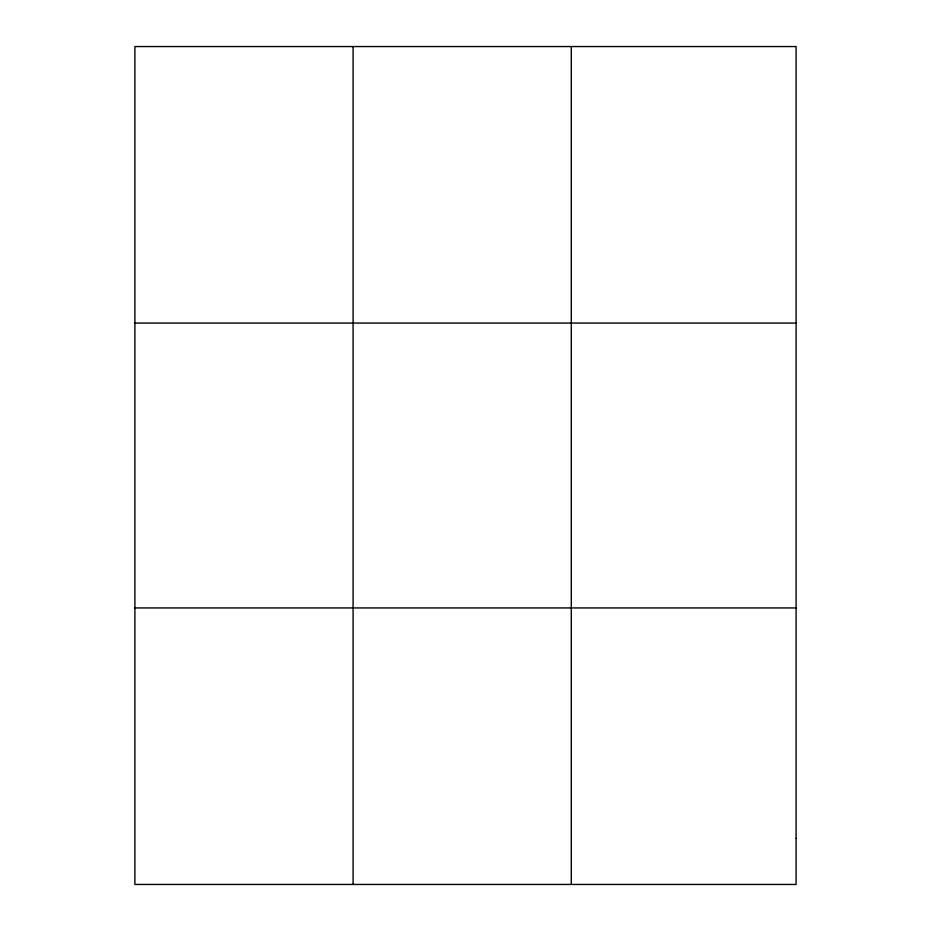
<?xml version="1.0" encoding="UTF-8"?>
<svg xmlns="http://www.w3.org/2000/svg" width="931" height="931" viewBox="0 0 931 931"><rect width="100%" height="100%" fill="white"/><g stroke="black" fill="none" stroke-linecap="round" stroke-linejoin="round"><path stroke-width="1.4" d="M353.093 46.55L353.093 884.45M571.297 46.55L571.297 884.45M134.902 323.057L796.098 323.057M134.902 607.943L796.098 607.943M796.098 838.365L796.098 884.45L134.902 884.45L134.902 46.55L796.098 46.55L796.098 838.365"/></g></svg>
